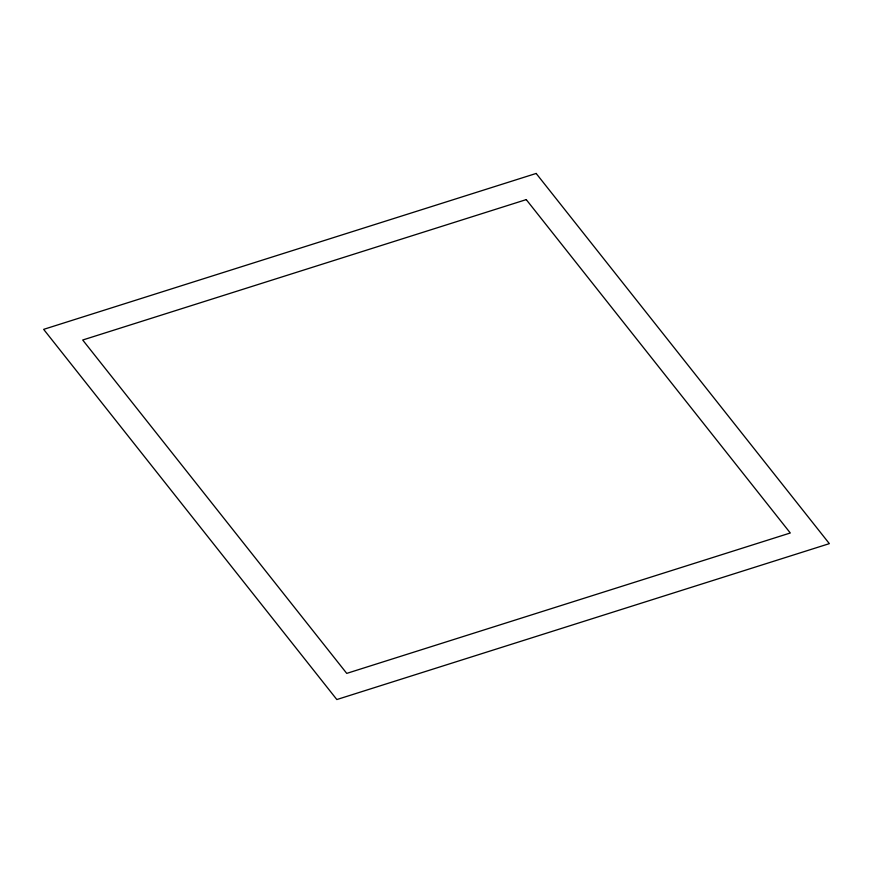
<?xml version="1.0" encoding="UTF-8"?>
<svg xmlns="http://www.w3.org/2000/svg" width="873" height="873" viewBox="0 0 873 873"><rect width="100%" height="100%" fill="white"/><g stroke="black" fill="none" stroke-linecap="round" stroke-linejoin="round"><path stroke-width="1.31" d="M536.164 173.454L43.65 329.361L336.836 699.546L829.35 543.639L536.164 173.454M526.255 199.611L82.706 340.012L346.745 673.389L790.294 532.988L526.255 199.611"/></g></svg>
